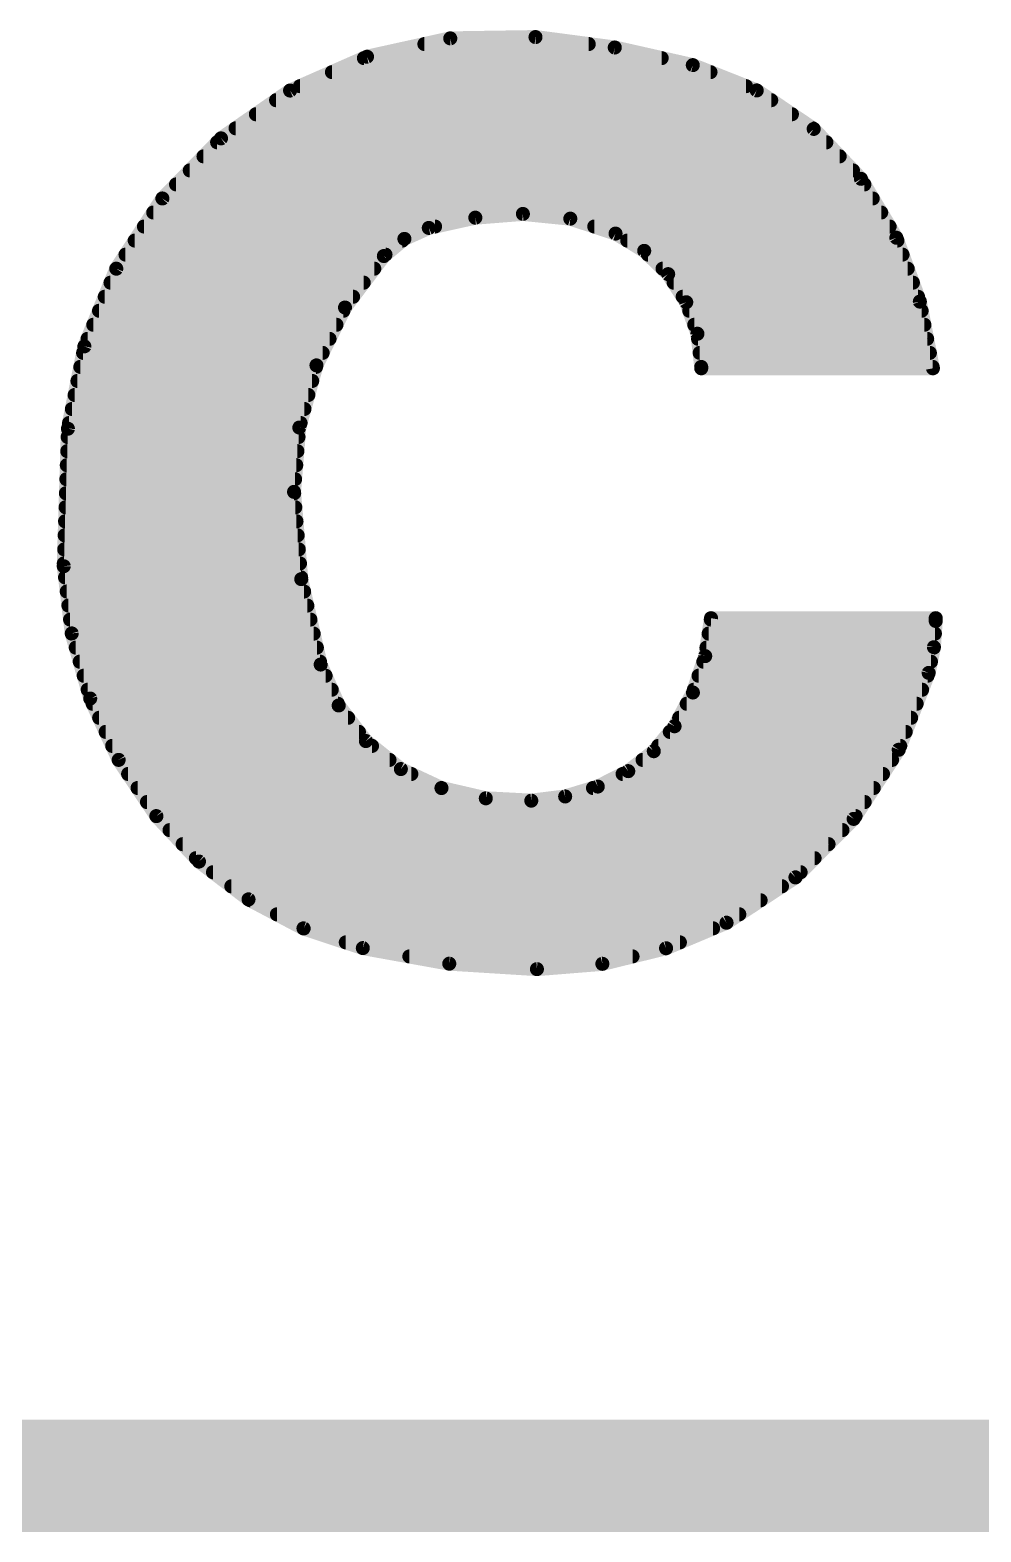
# Model space of a CAD drawing. Extents: x -0.1 to 94.1, y -0.1 to 63.6.
# Drawn here: x 51.069 to 52.789, y -0.102 to 2.616 of the extents above; entities that cross this region are included whole.
import ezdxf

# ---------------------------------------------------------------- set-up
doc = ezdxf.new("R2010")
doc.units = 0
doc.layers.add('20', color=53, linetype='CONTINUOUS')
doc.layers.add('21', color=41, linetype='CONTINUOUS')

msp = doc.modelspace()

# ---------------------------------------------------------------- linework, layer by layer
at = {"layer": '20', "const_width": 0.2032}
msp.add_lwpolyline([(2.3221, 0), (91.6579, 0)], dxfattribs=at)
at = {"layer": '21', "const_width": 0.0254}
for points in [[(51.6788, 2.5679), (51.8294, 2.6011)], [(51.8294, 2.6011), (51.9836, 2.6035)], [(51.9836, 2.6035), (52.127, 2.5846)], [(51.7826, 2.5908), (52.0799, 2.5908)], [(52.127, 2.5846), (52.2681, 2.5527)], [(51.5397, 2.5068), (51.6788, 2.5679)], [(51.6731, 2.5654), (52.2119, 2.5654)], [(52.2681, 2.5527), (52.3838, 2.5069)], [(51.6153, 2.54), (52.3002, 2.54)], [(51.4148, 2.4202), (51.5397, 2.5068)], [(51.5143, 2.4892), (52.41, 2.4892)], [(51.5575, 2.5146), (52.3644, 2.5146)], [(52.3838, 2.5069), (52.4868, 2.4373)], [(51.4777, 2.4638), (52.4475, 2.4638)], [(51.441, 2.4384), (52.4851, 2.4384)], [(52.4868, 2.4373), (52.5724, 2.347)], [(51.3087, 2.3114), (51.4148, 2.4202)], [(51.4077, 2.413), (52.5098, 2.413)], [(51.383, 2.3876), (52.5339, 2.3876)], [(51.3582, 2.3622), (52.5579, 2.3622)], [(51.3334, 2.3368), (52.5785, 2.3368)], [(52.5724, 2.347), (52.6364, 2.2403)], [(51.2253, 2.1844), (51.3087, 2.3114)], [(51.3086, 2.3114), (52.5937, 2.3114)], [(51.292, 2.286), (52.609, 2.286)], [(51.8748, 2.2767), (51.7906, 2.2581)], [(51.9608, 2.2835), (51.8748, 2.2767)], [(52.0466, 2.2749), (51.9608, 2.2835)], [(52.1284, 2.2479), (52.0466, 2.2749)], [(51.2753, 2.2606), (51.8019, 2.2606)], [(51.7906, 2.2581), (51.7465, 2.2383)], [(52.0899, 2.2606), (52.6242, 2.2606)], [(52.1802, 2.2167), (52.1284, 2.2479)], [(51.2586, 2.2352), (51.7428, 2.2352)], [(51.7465, 2.2383), (51.7093, 2.2073)], [(52.1495, 2.2352), (52.6383, 2.2352)], [(52.2235, 2.1745), (52.1802, 2.2167)], [(52.6364, 2.2403), (52.6789, 2.1248)], [(51.2419, 2.2098), (51.7123, 2.2098)], [(51.7093, 2.2073), (51.639, 2.1141)], [(52.1872, 2.2098), (52.6476, 2.2098)], [(51.1676, 2.0438), (51.2253, 2.1844)], [(51.2252, 2.1844), (51.692, 2.1844)], [(52.2134, 2.1844), (52.657, 2.1844)], [(52.2562, 2.1236), (52.2235, 2.1745)], [(51.2148, 2.159), (51.6729, 2.159)], [(52.2335, 2.159), (52.6663, 2.159)], [(51.194, 2.1082), (51.6361, 2.1082)], [(51.2044, 2.1336), (51.6537, 2.1336)], [(51.639, 2.1141), (51.5874, 2.0094)], [(52.2498, 2.1336), (52.6756, 2.1336)], [(52.2765, 2.0667), (52.2562, 2.1236)], [(52.2617, 2.1082), (52.6821, 2.1082)], [(52.6789, 2.1248), (52.7025, 2.0041)], [(51.1836, 2.0828), (51.6236, 2.0828)], [(52.2708, 2.0828), (52.6871, 2.0828)], [(51.1732, 2.0574), (51.6111, 2.0574)], [(52.2834, 2.0066), (52.2765, 2.0667)], [(52.2776, 2.0574), (52.6921, 2.0574)], [(51.1378, 1.8948), (51.1676, 2.0438)], [(51.1652, 2.032), (51.5986, 2.032)], [(52.2805, 2.032), (52.697, 2.032)], [(51.1602, 2.0066), (51.5867, 2.0066)], [(51.5874, 2.0094), (51.5563, 1.8969)], [(52.2834, 2.0041), (52.2834, 2.0066)], [(52.2834, 2.0066), (52.702, 2.0066)], [(52.7025, 2.0041), (52.2834, 2.0041)], [(51.1551, 1.9812), (51.5796, 1.9812)], [(51.15, 1.9558), (51.5726, 1.9558)], [(51.1449, 1.9304), (51.5656, 1.9304)], [(51.1302, 1.6459), (51.1378, 1.8948)], [(51.1398, 1.905), (51.5586, 1.905)], [(51.5563, 1.8969), (51.5468, 1.7805)], [(51.1373, 1.8796), (51.5549, 1.8796)], [(51.1366, 1.8542), (51.5528, 1.8542)], [(51.1358, 1.8288), (51.5508, 1.8288)], [(51.135, 1.8034), (51.5487, 1.8034)], [(51.1342, 1.778), (51.547, 1.778)], [(51.5468, 1.7805), (51.5599, 1.6226)], [(51.1327, 1.7272), (51.5512, 1.7272)], [(51.1335, 1.7526), (51.5491, 1.7526)], [(51.1319, 1.7018), (51.5533, 1.7018)], [(51.1311, 1.6764), (51.5554, 1.6764)], [(51.1447, 1.5243), (51.1302, 1.6459)], [(51.1304, 1.651), (51.5575, 1.651)], [(51.1326, 1.6256), (51.5597, 1.6256)], [(51.5599, 1.6226), (51.595, 1.4681)], [(51.1357, 1.6002), (51.565, 1.6002)], [(51.1387, 1.5748), (51.5708, 1.5748)], [(51.1417, 1.5494), (51.5765, 1.5494)], [(52.2905, 1.4832), (52.3011, 1.5519)], [(52.3007, 1.5494), (52.7075, 1.5494)], [(52.3011, 1.5519), (52.7075, 1.5519)], [(52.7075, 1.5469), (52.7043, 1.4995)], [(52.7075, 1.5519), (52.7075, 1.5469)], [(51.1781, 1.4066), (51.1447, 1.5243)], [(51.1448, 1.524), (51.5823, 1.524)], [(52.2968, 1.524), (52.706, 1.524)], [(51.152, 1.4986), (51.5881, 1.4986)], [(52.2683, 1.4174), (52.2905, 1.4832)], [(52.2929, 1.4986), (52.7041, 1.4986)], [(52.7043, 1.4995), (52.6948, 1.4529)], [(51.1592, 1.4732), (51.5938, 1.4732)], [(51.595, 1.4681), (51.6276, 1.3939)], [(52.2872, 1.4732), (52.6989, 1.4732)], [(51.1664, 1.4478), (51.6039, 1.4478)], [(52.2786, 1.4478), (52.6928, 1.4478)], [(52.6948, 1.4529), (52.6406, 1.3138)], [(51.1736, 1.4224), (51.6151, 1.4224)], [(51.2296, 1.2955), (51.1781, 1.4066)], [(52.2351, 1.3564), (52.2683, 1.4174)], [(52.27, 1.4224), (52.6829, 1.4224)], [(51.1826, 1.397), (51.6262, 1.397)], [(51.6276, 1.3939), (51.6769, 1.3296)], [(52.2572, 1.397), (52.673, 1.397)], [(51.1943, 1.3716), (51.6447, 1.3716)], [(52.1976, 1.3112), (52.2351, 1.3564)], [(52.2434, 1.3716), (52.6631, 1.3716)], [(51.2061, 1.3462), (51.6641, 1.3462)], [(51.2179, 1.3208), (51.6878, 1.3208)], [(51.6769, 1.3296), (51.7401, 1.2789)], [(52.2056, 1.3208), (52.6433, 1.3208)], [(52.2266, 1.3462), (52.6532, 1.3462)], [(51.2978, 1.1938), (51.2296, 1.2955)], [(51.2296, 1.2954), (51.7195, 1.2954)], [(52.1513, 1.2751), (52.1976, 1.3112)], [(52.1773, 1.2954), (52.6286, 1.2954)], [(52.6406, 1.3138), (52.5591, 1.1887)], [(51.2467, 1.27), (51.759, 1.27)], [(51.7401, 1.2789), (51.8135, 1.2446)], [(52.0963, 1.2472), (52.1513, 1.2751)], [(52.1412, 1.27), (52.6121, 1.27)], [(51.2637, 1.2446), (51.8135, 1.2446)], [(51.8135, 1.2446), (51.8937, 1.226)], [(52.0372, 1.2293), (52.0963, 1.2472)], [(52.0876, 1.2446), (52.5955, 1.2446)], [(51.2808, 1.2192), (52.579, 1.2192)], [(51.8937, 1.226), (51.976, 1.2217)], [(51.976, 1.2217), (52.0372, 1.2293)], [(51.3749, 1.1115), (51.2978, 1.1938)], [(51.2978, 1.1938), (52.5625, 1.1938)], [(52.5591, 1.1887), (52.4538, 1.0829)], [(51.3216, 1.1684), (52.5389, 1.1684)], [(51.3454, 1.143), (52.5136, 1.143)], [(51.3692, 1.1176), (52.4884, 1.1176)], [(51.4645, 1.0431), (51.3749, 1.1115)], [(51.4002, 1.0922), (52.4631, 1.0922)], [(52.4538, 1.0829), (52.3291, 1.0008)], [(51.4334, 1.0668), (52.4294, 1.0668)], [(51.5642, 0.9904), (51.4645, 1.0431)], [(51.4677, 1.0414), (52.3908, 1.0414)], [(51.5158, 1.016), (52.3522, 1.016)], [(52.3291, 1.0008), (52.2198, 0.9547)], [(51.5639, 0.9906), (52.3049, 0.9906)], [(51.6712, 0.955), (51.5642, 0.9904)], [(51.6404, 0.9652), (52.2448, 0.9652)], [(51.8276, 0.9268), (51.6712, 0.955)], [(51.7554, 0.9398), (52.1591, 0.9398)], [(52.2198, 0.9547), (52.1045, 0.9264)], [(51.9862, 0.9169), (51.8276, 0.9268)], [(52.1045, 0.9264), (51.9862, 0.9169)]]:
    msp.add_lwpolyline(points, dxfattribs=at)
at = {"layer": '21', "const_width": 0.0127}
for points in [[(51.8293, 2.6075, 1), (51.8295, 2.5948)], [(51.8308, 2.5949, 1), (51.828, 2.6073)], [(51.9844, 2.6098, 1), (51.9828, 2.5972)], [(51.9837, 2.5972, 1), (51.9835, 2.6098)], [(51.7826, 2.5972, 1), (51.7826, 2.5845)], [(52.0799, 2.5845, 1), (52.0799, 2.5972)], [(52.1284, 2.5908, 1), (52.1256, 2.5784)], [(52.1262, 2.5783, 1), (52.1278, 2.5909)], [(51.6731, 2.5717, 1), (51.6731, 2.5591)], [(51.6774, 2.5741, 1), (51.6802, 2.5617)], [(51.6814, 2.5621, 1), (51.6762, 2.5737)], [(52.2119, 2.5591, 1), (52.2119, 2.5717)], [(52.2704, 2.5586, 1), (52.2658, 2.5468)], [(52.2667, 2.5465, 1), (52.2695, 2.5589)], [(51.6153, 2.5463, 1), (51.6153, 2.5337)], [(52.3002, 2.5337, 1), (52.3002, 2.5463)], [(51.5143, 2.4956, 1), (51.5143, 2.4829)], [(51.5371, 2.5126, 1), (51.5422, 2.5009)], [(51.5433, 2.5015, 1), (51.5361, 2.512)], [(51.5575, 2.521, 1), (51.5575, 2.5083)], [(52.3644, 2.5083, 1), (52.3644, 2.521)], [(52.3873, 2.5122, 1), (52.3802, 2.5017)], [(52.3814, 2.501, 1), (52.3861, 2.5128)], [(52.41, 2.4829, 1), (52.41, 2.4956)], [(51.4777, 2.4701, 1), (51.4777, 2.4575)], [(52.4475, 2.4575, 1), (52.4475, 2.4701)], [(51.441, 2.4447, 1), (51.441, 2.4321)], [(52.4914, 2.4416, 1), (52.4822, 2.4329)], [(52.4833, 2.432, 1), (52.4904, 2.4425)], [(52.4851, 2.4321, 1), (52.4851, 2.4447)], [(51.4077, 2.4194, 1), (51.4077, 2.4067)], [(51.4112, 2.4254, 1), (51.4184, 2.415)], [(51.4193, 2.4158, 1), (51.4102, 2.4246)], [(52.5098, 2.4067, 1), (52.5098, 2.4194)], [(51.383, 2.3939, 1), (51.383, 2.3813)], [(52.5339, 2.3813, 1), (52.5339, 2.3939)], [(51.3582, 2.3685, 1), (51.3582, 2.3559)], [(52.5579, 2.3559, 1), (52.5579, 2.3685)], [(51.3334, 2.3432, 1), (51.3334, 2.3305)], [(52.5778, 2.3502, 1), (52.5669, 2.3437)], [(52.5678, 2.3426, 1), (52.577, 2.3513)], [(52.5785, 2.3305, 1), (52.5785, 2.3432)], [(51.3086, 2.3177, 1), (51.3086, 2.3051)], [(51.3041, 2.3159, 1), (51.3132, 2.307)], [(51.314, 2.3079, 1), (51.3034, 2.3149)], [(52.5937, 2.3051, 1), (52.5937, 2.3177)], [(51.292, 2.2923, 1), (51.292, 2.2797)], [(51.8743, 2.283, 1), (51.8753, 2.2703)], [(51.8762, 2.2705, 1), (51.8735, 2.2829)], [(51.9614, 2.2898, 1), (51.9602, 2.2772)], [(51.9613, 2.2772, 1), (51.9603, 2.2898)], [(52.0486, 2.281, 1), (52.0446, 2.2689)], [(52.0459, 2.2686, 1), (52.0472, 2.2812)], [(52.609, 2.2797, 1), (52.609, 2.2923)], [(51.2753, 2.267, 1), (51.2753, 2.2543)], [(51.7892, 2.2643, 1), (51.792, 2.2519)], [(51.7932, 2.2523, 1), (51.788, 2.2639)], [(51.8019, 2.2543, 1), (51.8019, 2.267)], [(52.0899, 2.267, 1), (52.0899, 2.2543)], [(52.1317, 2.2533, 1), (52.1251, 2.2425)], [(52.1264, 2.2419, 1), (52.1304, 2.2539)], [(52.6242, 2.2543, 1), (52.6242, 2.267)], [(51.2586, 2.2416, 1), (51.2586, 2.2289)], [(51.7439, 2.2441, 1), (51.7491, 2.2325)], [(51.7505, 2.2334, 1), (51.7424, 2.2431)], [(51.7428, 2.2289, 1), (51.7428, 2.2416)], [(52.1495, 2.2416, 1), (52.1495, 2.2289)], [(52.1846, 2.2212, 1), (52.1758, 2.2121)], [(52.6424, 2.2425, 1), (52.6304, 2.2381)], [(52.631, 2.237, 1), (52.6418, 2.2436)], [(52.6383, 2.2289, 1), (52.6383, 2.2416)], [(51.2419, 2.2161, 1), (51.2419, 2.2035)], [(51.7052, 2.2122, 1), (51.7134, 2.2024)], [(51.7144, 2.2035, 1), (51.7042, 2.2111)], [(51.7123, 2.2035, 1), (51.7123, 2.2161)], [(52.1769, 2.2112, 1), (52.1835, 2.2221)], [(52.1872, 2.2161, 1), (52.1872, 2.2035)], [(52.6476, 2.2035, 1), (52.6476, 2.2161)], [(51.2199, 2.1879, 1), (51.2306, 2.1809)], [(51.2252, 2.1907, 1), (51.2252, 2.1781)], [(51.2311, 2.182, 1), (51.2194, 2.1868)], [(51.692, 2.1781, 1), (51.692, 2.1907)], [(52.2134, 2.1907, 1), (52.2134, 2.1781)], [(52.2289, 2.1779, 1), (52.2182, 2.1711)], [(52.2191, 2.17, 1), (52.228, 2.1791)], [(52.657, 2.1781, 1), (52.657, 2.1907)], [(51.2148, 2.1654, 1), (51.2148, 2.1527)], [(51.6729, 2.1527, 1), (51.6729, 2.1654)], [(52.2335, 2.1654, 1), (52.2335, 2.1527)], [(52.6663, 2.1527, 1), (52.6663, 2.1654)], [(51.194, 2.1145, 1), (51.194, 2.1019)], [(51.2044, 2.1399, 1), (51.2044, 2.1273)], [(51.6339, 2.1179, 1), (51.6441, 2.1103)], [(51.6447, 2.1113, 1), (51.6333, 2.1169)], [(51.6361, 2.1019, 1), (51.6361, 2.1145)], [(51.6537, 2.1273, 1), (51.6537, 2.1399)], [(52.2498, 2.1399, 1), (52.2498, 2.1273)], [(52.2622, 2.1258, 1), (52.2502, 2.1215)], [(52.2509, 2.1202, 1), (52.2616, 2.1271)], [(52.2617, 2.1145, 1), (52.2617, 2.1019)], [(52.6851, 2.1261, 1), (52.6726, 2.1236)], [(52.6729, 2.1226, 1), (52.6848, 2.127)], [(52.6756, 2.1273, 1), (52.6756, 2.1399)], [(52.6821, 2.1019, 1), (52.6821, 2.1145)], [(51.1836, 2.0892, 1), (51.1836, 2.0765)], [(51.6236, 2.0765, 1), (51.6236, 2.0892)], [(52.2708, 2.0892, 1), (52.2708, 2.0765)], [(52.6871, 2.0765, 1), (52.6871, 2.0892)], [(51.1732, 2.0637, 1), (51.1732, 2.0511)], [(51.6111, 2.0511, 1), (51.6111, 2.0637)], [(52.2828, 2.0674, 1), (52.2702, 2.066)], [(52.2705, 2.0645, 1), (52.2825, 2.0688)], [(52.2776, 2.0637, 1), (52.2776, 2.0511)], [(52.6921, 2.0511, 1), (52.6921, 2.0637)], [(51.1652, 2.0383, 1), (51.1652, 2.0257)], [(51.1617, 2.0462, 1), (51.1735, 2.0414)], [(51.1738, 2.0426, 1), (51.1614, 2.0451)], [(51.5986, 2.0257, 1), (51.5986, 2.0383)], [(52.2805, 2.0383, 1), (52.2805, 2.0257)], [(52.697, 2.0257, 1), (52.697, 2.0383)], [(51.1602, 2.013, 1), (51.1602, 2.0003)], [(51.5817, 2.0122, 1), (51.5931, 2.0066)], [(51.5935, 2.0077, 1), (51.5813, 2.0111)], [(51.5867, 2.0003, 1), (51.5867, 2.013)], [(52.2897, 2.0066, 1), (52.2771, 2.0066)], [(52.2834, 2.013, 1), (52.2834, 2.0003)], [(52.2834, 2.0105, 1), (52.2834, 1.9978)], [(52.2771, 2.0059, 1), (52.2897, 2.0073)], [(52.6963, 2.0029, 1), (52.7087, 2.0053)], [(52.702, 2.0003, 1), (52.702, 2.013)], [(52.7025, 1.9978, 1), (52.7025, 2.0105)], [(51.1551, 1.9876, 1), (51.1551, 1.9748)], [(51.5796, 1.9748, 1), (51.5796, 1.9876)], [(52.2771, 2.0041, 1), (52.2897, 2.0041)], [(51.15, 1.9622, 1), (51.15, 1.9494)], [(51.5726, 1.9494, 1), (51.5726, 1.9622)], [(51.1449, 1.9368, 1), (51.1449, 1.9241)], [(51.5656, 1.9241, 1), (51.5656, 1.9368)], [(51.1441, 1.8946, 1), (51.1315, 1.895)], [(51.1398, 1.9114, 1), (51.1398, 1.8986)], [(51.5626, 1.8963, 1), (51.55, 1.8974)], [(51.5502, 1.8985, 1), (51.5624, 1.8952)], [(51.5586, 1.8986, 1), (51.5586, 1.9114)], [(51.1373, 1.886, 1), (51.1373, 1.8733)], [(51.1316, 1.896, 1), (51.144, 1.8936)], [(51.5549, 1.8733, 1), (51.5549, 1.886)], [(51.1366, 1.8606, 1), (51.1366, 1.8478)], [(51.5528, 1.8478, 1), (51.5528, 1.8606)], [(51.1358, 1.8352, 1), (51.1358, 1.8224)], [(51.5508, 1.8224, 1), (51.5508, 1.8352)], [(51.135, 1.8098, 1), (51.135, 1.7971)], [(51.5487, 1.7971, 1), (51.5487, 1.8098)], [(51.1342, 1.7844, 1), (51.1342, 1.7716)], [(51.5531, 1.781, 1), (51.5405, 1.78)], [(51.5405, 1.781, 1), (51.5531, 1.78)], [(51.547, 1.7716, 1), (51.547, 1.7844)], [(51.1327, 1.7336, 1), (51.1327, 1.7208)], [(51.1335, 1.759, 1), (51.1335, 1.7463)], [(51.5491, 1.7463, 1), (51.5491, 1.759)], [(51.5512, 1.7208, 1), (51.5512, 1.7336)], [(51.1319, 1.7082, 1), (51.1319, 1.6954)], [(51.5533, 1.6954, 1), (51.5533, 1.7082)], [(51.1311, 1.6828, 1), (51.1311, 1.6701)], [(51.5554, 1.6701, 1), (51.5554, 1.6828)], [(51.1365, 1.6467, 1), (51.1239, 1.6451)], [(51.1304, 1.6574, 1), (51.1304, 1.6446)], [(51.5575, 1.6446, 1), (51.5575, 1.6574)], [(51.1239, 1.6461, 1), (51.1365, 1.6457)], [(51.1326, 1.632, 1), (51.1326, 1.6193)], [(51.5661, 1.624, 1), (51.5537, 1.6212)], [(51.5597, 1.6193, 1), (51.5597, 1.632)], [(51.1357, 1.6066, 1), (51.1357, 1.5938)], [(51.5536, 1.6221, 1), (51.5662, 1.6231)], [(51.565, 1.5938, 1), (51.565, 1.6066)], [(51.1387, 1.5812, 1), (51.1387, 1.5684)], [(51.5708, 1.5684, 1), (51.5708, 1.5812)], [(51.1417, 1.5558, 1), (51.1417, 1.5431)], [(51.5765, 1.5431, 1), (51.5765, 1.5558)], [(52.3007, 1.5558, 1), (52.3007, 1.5431)], [(52.3011, 1.5583, 1), (52.3011, 1.5455)], [(52.3074, 1.5509, 1), (52.2948, 1.5529)], [(52.7139, 1.5519, 1), (52.7012, 1.5519)], [(52.7138, 1.5465, 1), (52.7012, 1.5473)], [(52.7012, 1.5469, 1), (52.7139, 1.5469)], [(52.7075, 1.5455, 1), (52.7075, 1.5583)], [(52.7075, 1.5431, 1), (52.7075, 1.5558)], [(51.1508, 1.5261, 1), (51.1386, 1.5226)], [(51.1448, 1.5304, 1), (51.1448, 1.5176)], [(51.1384, 1.5236, 1), (51.151, 1.5251)], [(51.5823, 1.5176, 1), (51.5823, 1.5304)], [(52.2968, 1.5304, 1), (52.2968, 1.5176)], [(52.706, 1.5176, 1), (52.706, 1.5304)], [(51.152, 1.505, 1), (51.152, 1.4923)], [(51.5881, 1.4923, 1), (51.5881, 1.505)], [(52.2966, 1.4812, 1), (52.2845, 1.4853)], [(52.2929, 1.505, 1), (52.2929, 1.4923)], [(52.698, 1.4999, 1), (52.7106, 1.499)], [(52.7105, 1.4982, 1), (52.6981, 1.5007)], [(52.7041, 1.4923, 1), (52.7041, 1.505)], [(51.1592, 1.4796, 1), (51.1592, 1.4668)], [(51.6008, 1.4707, 1), (51.5892, 1.4655)], [(51.5888, 1.4667, 1), (51.6012, 1.4695)], [(51.5938, 1.4668, 1), (51.5938, 1.4796)], [(52.2872, 1.4796, 1), (52.2872, 1.4668)], [(52.2843, 1.4842, 1), (52.2968, 1.4823)], [(52.6989, 1.4668, 1), (52.6989, 1.4796)], [(51.1664, 1.4542, 1), (51.1664, 1.4414)], [(51.6039, 1.4414, 1), (51.6039, 1.4542)], [(52.2786, 1.4542, 1), (52.2786, 1.4414)], [(52.6886, 1.4542, 1), (52.701, 1.4516)], [(52.7007, 1.4506, 1), (52.6889, 1.4552)], [(52.6928, 1.4414, 1), (52.6928, 1.4542)], [(51.1736, 1.4288, 1), (51.1736, 1.4161)], [(51.1839, 1.4092, 1), (51.1724, 1.4039)], [(51.172, 1.4048, 1), (51.1842, 1.4083)], [(51.6151, 1.4161, 1), (51.6151, 1.4288)], [(52.2623, 1.4194, 1), (52.2743, 1.4154)], [(52.2739, 1.4144, 1), (52.2627, 1.4204)], [(52.27, 1.4288, 1), (52.27, 1.4161)], [(52.6829, 1.4161, 1), (52.6829, 1.4288)], [(51.1826, 1.4034, 1), (51.1826, 1.3906)], [(51.6326, 1.3978, 1), (51.6225, 1.39)], [(51.6218, 1.3914, 1), (51.6334, 1.3965)], [(51.6262, 1.3906, 1), (51.6262, 1.4034)], [(52.2572, 1.4034, 1), (52.2572, 1.3906)], [(52.673, 1.3906, 1), (52.673, 1.4034)], [(51.1943, 1.378, 1), (51.1943, 1.3653)], [(51.2061, 1.3526, 1), (51.2061, 1.3398)], [(51.6447, 1.3653, 1), (51.6447, 1.378)], [(51.6641, 1.3398, 1), (51.6641, 1.3526)], [(52.2266, 1.3526, 1), (52.2266, 1.3398)], [(52.2295, 1.3594, 1), (52.2407, 1.3534)], [(52.24, 1.3523, 1), (52.2302, 1.3605)], [(52.2434, 1.378, 1), (52.2434, 1.3653)], [(52.6532, 1.3398, 1), (52.6532, 1.3526)], [(52.6631, 1.3653, 1), (52.6631, 1.378)], [(51.2179, 1.3272, 1), (51.2179, 1.3144)], [(51.6809, 1.3345, 1), (51.6729, 1.3246)], [(51.6718, 1.3257, 1), (51.6819, 1.3335)], [(51.6878, 1.3144, 1), (51.6878, 1.3272)], [(52.2056, 1.3272, 1), (52.2056, 1.3144)], [(52.6433, 1.3144, 1), (52.6433, 1.3272)], [(51.2349, 1.299, 1), (51.2243, 1.2919)], [(51.2296, 1.3018, 1), (51.2296, 1.2891)], [(51.7195, 1.2891, 1), (51.7195, 1.3018)], [(52.1773, 1.3018, 1), (52.1773, 1.2891)], [(52.1927, 1.3153, 1), (52.2025, 1.3072)], [(52.2015, 1.3062, 1), (52.1937, 1.3162)], [(52.6286, 1.2891, 1), (52.6286, 1.3018)], [(52.6347, 1.3161, 1), (52.6465, 1.3115)], [(52.6459, 1.3103, 1), (52.6353, 1.3173)], [(51.2238, 1.2928, 1), (51.2353, 1.2981)], [(51.2467, 1.2764, 1), (51.2467, 1.2636)], [(51.7427, 1.2846, 1), (51.7374, 1.2731)], [(51.7361, 1.2739, 1), (51.744, 1.2838)], [(51.759, 1.2636, 1), (51.759, 1.2764)], [(52.1412, 1.2764, 1), (52.1412, 1.2636)], [(52.1474, 1.2801, 1), (52.1552, 1.2701)], [(52.1542, 1.2694, 1), (52.1484, 1.2808)], [(52.6121, 1.2636, 1), (52.6121, 1.2764)], [(51.2637, 1.251, 1), (51.2637, 1.2383)], [(51.8149, 1.2508, 1), (51.8121, 1.2384)], [(51.8108, 1.2388, 1), (51.8162, 1.2504)], [(51.8135, 1.2383, 1), (51.8135, 1.251)], [(52.0876, 1.251, 1), (52.0876, 1.2383)], [(52.0934, 1.2529, 1), (52.0991, 1.2416)], [(52.0981, 1.2412, 1), (52.0944, 1.2533)], [(52.5955, 1.2383, 1), (52.5955, 1.251)], [(51.2808, 1.2256, 1), (51.2808, 1.2128)], [(51.8941, 1.2323, 1), (51.8934, 1.2196)], [(51.8923, 1.2198, 1), (51.8952, 1.2321)], [(51.9752, 1.228, 1), (51.9768, 1.2154)], [(51.9757, 1.2154, 1), (51.9763, 1.228)], [(52.0354, 1.2353, 1), (52.0391, 1.2232)], [(52.038, 1.223, 1), (52.0365, 1.2356)], [(52.579, 1.2128, 1), (52.579, 1.2256)], [(51.2978, 1.2002, 1), (51.2978, 1.1874)], [(51.3024, 1.1981, 1), (51.2932, 1.1895)], [(51.2925, 1.1903, 1), (51.3031, 1.1973)], [(52.5538, 1.1922, 1), (52.5644, 1.1852)], [(52.5636, 1.1842, 1), (52.5546, 1.1932)], [(52.5625, 1.1874, 1), (52.5625, 1.2002)], [(51.3216, 1.1748, 1), (51.3216, 1.1621)], [(52.5389, 1.1621, 1), (52.5389, 1.1748)], [(51.3454, 1.1494, 1), (51.3454, 1.1366)], [(52.5136, 1.1366, 1), (52.5136, 1.1494)], [(51.3692, 1.124, 1), (51.3692, 1.1113)], [(51.3787, 1.1166, 1), (51.371, 1.1065)], [(51.3702, 1.1072, 1), (51.3795, 1.1158)], [(52.4884, 1.1113, 1), (52.4884, 1.124)], [(51.4002, 1.0986, 1), (51.4002, 1.0858)], [(52.4493, 1.0874, 1), (52.4583, 1.0784)], [(52.4573, 1.0776, 1), (52.4503, 1.0882)], [(52.4631, 1.0858, 1), (52.4631, 1.0986)], [(51.4334, 1.0732, 1), (51.4334, 1.0604)], [(52.4294, 1.0604, 1), (52.4294, 1.0732)], [(51.4674, 1.0487, 1), (51.4615, 1.0375)], [(51.4606, 1.038, 1), (51.4683, 1.0481)], [(51.4677, 1.0478, 1), (51.4677, 1.0351)], [(52.3908, 1.0351, 1), (52.3908, 1.0478)], [(51.5158, 1.0224, 1), (51.5158, 1.0096)], [(52.3256, 1.0061, 1), (52.3326, 0.9955)], [(52.3316, 0.9949, 1), (52.3266, 1.0067)], [(52.3522, 1.0096, 1), (52.3522, 1.0224)], [(51.5639, 0.997, 1), (51.5639, 0.9843)], [(51.5662, 0.9965, 1), (51.5622, 0.9844)], [(51.5612, 0.9848, 1), (51.5671, 0.9961)], [(52.3049, 0.9843, 1), (52.3049, 0.997)], [(51.6404, 0.9716, 1), (51.6404, 0.9589)], [(51.6723, 0.9612, 1), (51.6701, 0.9488)], [(51.6692, 0.949, 1), (51.6732, 0.961)], [(51.7554, 0.9462, 1), (51.7554, 0.9335)], [(52.1591, 0.9335, 1), (52.1591, 0.9462)], [(52.2173, 0.9605, 1), (52.2222, 0.9488)], [(52.2213, 0.9485, 1), (52.2183, 0.9608)], [(52.2448, 0.9589, 1), (52.2448, 0.9716)], [(51.828, 0.9331, 1), (51.8272, 0.9204)], [(51.8265, 0.9205, 1), (51.8287, 0.933)], [(51.9857, 0.9232, 1), (51.9867, 0.9106)], [(51.9858, 0.9106, 1), (51.9866, 0.9232)], [(52.103, 0.9326, 1), (52.106, 0.9203)], [(52.105, 0.9201, 1), (52.104, 0.9328)]]:
    msp.add_lwpolyline(points, format="xyb", dxfattribs=at)

doc.saveas('drawing.dxf')
